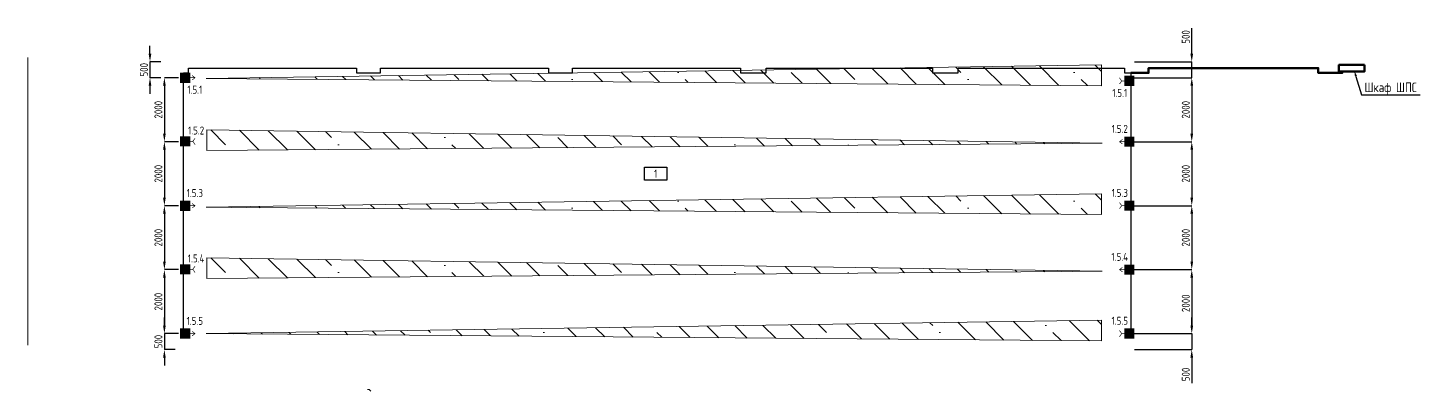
# Model space of a CAD drawing. Header units: millimetres. Extents: x -97100 to 319800, y -166950 to 107250.
# Drawn here: x -66 to 43436, y 300 to 11660 of the extents above; entities that cross this region are included whole.
import ezdxf
from ezdxf import colors
from ezdxf.entities.mleader import LeaderData, LeaderLine
from ezdxf.enums import TextEntityAlignment as Align
from ezdxf.math import Vec2, Vec3

# ---------------------------------------------------------------- set-up
doc = ezdxf.new("R2010")
doc.units = ezdxf.units.MM
for name, color, linetype, lineweight in [('0_ПОЖ_ИЗВ', 1, 'Continuous', 15), ('0_ПС', 1, 'Continuous', 15), ('5.5.2', 160, 'Continuous', 25)]:
    doc.layers.add(name, color=color, linetype=linetype, lineweight=lineweight)
doc.styles.add('ARIAL', font='arial.ttf', dxfattribs={"height": 250})
doc.styles.get("Standard").update_dxf_attribs({"font": 'GOST2304A.ttf'})
doc.dimstyles.new('ISO-25', dxfattribs={"dimtxt": 250, "dimasz": 250, "dimexe": 1.25, "dimexo": 62, "dimgap": 62, "dimtad": 1, "dimtxsty": 'Standard', "dimcen": 2.5, "dimadec": 0, "dimazin": 0, "dimtfac": 1, "dimtmove": 0, "dimatfit": 3, "dimfxl": 1, "dimarcsym": 0})
pattern_1 = [(135, (-11127.8, -635019.1), (-883.8835, -883.8835), []), (135, (-11127.8, -634135.2), (-883.8835, -883.8835), [1562.5, -312.5, 0, -312.5])]

# ---------------------------------------------------------------- blocks, each defined once
blk = doc.blocks.new('ЗКПС')
at = {"color": 6, "linetype": 'Continuous', "lineweight": 30}
blk.add_lwpolyline([(0, 400), (700, 400), (700, 0), (0, 0)], close=True, dxfattribs=at)
blk.add_attdef('НОМЕР', text='', height=250, dxfattribs=at).set_placement((350, 200), align=Align.MIDDLE)
blk = doc.blocks.new('*U76')
at = {"true_color": 0xffffff}
h = blk.add_hatch(color=7, dxfattribs=at)
h.dxf.hatch_style = 1
h.paths.add_polyline_path([(-150, 150), (-150, -150), (150, -150), (150, 150)])
at = {"layer": '0_ПОЖ_ИЗВ', "const_width": 20}
for points in [[(-310, 99.5), (-238.5, 0)], [(-310, -99.5), (-238.5, 0)], [(-150, 0), (-238.5, 0)], [(-150, -150), (150, -150), (150, 150), (-150, 150), (-150, -150)], [(50, 100), (-50, 50), (50, -50), (-50, -100)]]:
    blk.add_lwpolyline(points, dxfattribs=at)
at = {"layer": '0_ПОЖ_ИЗВ', "color": 7, "lineweight": 30, "style": 'ARIAL'}
blk.add_attdef('1', text='', height=250, dxfattribs=at).set_placement((0, 483), align=Align.MIDDLE)
blk = doc.blocks.new('*U73')
at = {"true_color": 0xffffff}
h = blk.add_hatch(color=7, dxfattribs=at)
h.dxf.hatch_style = 1
h.paths.add_polyline_path([(-150, 150), (-150, -150), (150, -150), (150, 150)])
at = {"layer": '0_ПС', "const_width": 20}
for points in [[(-150, -150), (150, -150), (150, 150), (-150, 150), (-150, -150)], [(50, 100), (-50, 50), (50, -50), (-50, -100)], [(150, 0), (311, 0)], [(214.25, 69.75), (311, 0)], [(214.25, -69.75), (311, 0)]]:
    blk.add_lwpolyline(points, dxfattribs=at)
at = {"layer": '0_ПС', "color": 7, "lineweight": 30, "style": 'ARIAL'}
blk.add_attdef('1', text='', height=250, dxfattribs=at).set_placement((0, 526), align=Align.MIDDLE)
blk = doc.blocks.new('*D212')
at = {"color": 0, "linetype": 'Continuous', "lineweight": -2, "transparency": 16777216}
for p, q in [((34512, 10100), (36301, 10100)), ((36300, 9850), (36300, 8350)), ((34512, 8100), (36301, 8100))]:
    blk.add_line(p, q, dxfattribs=at)
at = {"color": 0, "linetype": 'Continuous', "lineweight": 20, "transparency": 16777216}
for points in [[(36258, 9850), (36342, 9850), (36300, 10100)], [(36258, 8350), (36342, 8350), (36300, 8100)]]:
    blk.add_solid(points, dxfattribs=at)
at = {"layer": 'Defpoints', "color": 0, "linetype": 'Continuous', "lineweight": 20, "transparency": 16777216}
for p in [(34450, 10100), (34450, 8100), (36300, 8100)]:
    blk.add_point(p, dxfattribs=at)
at = {"color": 0, "linetype": 'Continuous', "lineweight": 20, "transparency": 16777216, "insert": (36113, 9100), "char_height": 250, "attachment_point": 5, "rotation": 90}
blk.add_mtext('2000', dxfattribs=at)
blk = doc.blocks.new('*D213')
at = {"color": 0, "linetype": 'Continuous', "lineweight": -2, "transparency": 16777216}
for p, q in [((34512, 8100), (36301, 8100)), ((36300, 7850), (36300, 6350)), ((34512, 6100), (36301, 6100))]:
    blk.add_line(p, q, dxfattribs=at)
at = {"color": 0, "linetype": 'Continuous', "lineweight": 20, "transparency": 16777216}
for points in [[(36258, 7850), (36342, 7850), (36300, 8100)], [(36258, 6350), (36342, 6350), (36300, 6100)]]:
    blk.add_solid(points, dxfattribs=at)
at = {"layer": 'Defpoints', "color": 0, "linetype": 'Continuous', "lineweight": 20, "transparency": 16777216}
for p in [(34450, 8100), (34450, 6100), (36300, 6100)]:
    blk.add_point(p, dxfattribs=at)
at = {"color": 0, "linetype": 'Continuous', "lineweight": 20, "transparency": 16777216, "insert": (36113, 7100), "char_height": 250, "attachment_point": 5, "rotation": 90}
blk.add_mtext('2000', dxfattribs=at)
blk = doc.blocks.new('*D214')
at = {"color": 0, "linetype": 'Continuous', "lineweight": -2, "transparency": 16777216}
for p, q in [((34512, 6100), (36301, 6100)), ((36300, 5850), (36300, 4350)), ((34512, 4100), (36301, 4100))]:
    blk.add_line(p, q, dxfattribs=at)
at = {"color": 0, "linetype": 'Continuous', "lineweight": 20, "transparency": 16777216}
for points in [[(36258, 5850), (36342, 5850), (36300, 6100)], [(36258, 4350), (36342, 4350), (36300, 4100)]]:
    blk.add_solid(points, dxfattribs=at)
at = {"layer": 'Defpoints', "color": 0, "linetype": 'Continuous', "lineweight": 20, "transparency": 16777216}
for p in [(34450, 6100), (34450, 4100), (36300, 4100)]:
    blk.add_point(p, dxfattribs=at)
at = {"color": 0, "linetype": 'Continuous', "lineweight": 20, "transparency": 16777216, "insert": (36113, 5100), "char_height": 250, "attachment_point": 5, "rotation": 90}
blk.add_mtext('2000', dxfattribs=at)
blk = doc.blocks.new('*D215')
at = {"color": 0, "linetype": 'Continuous', "lineweight": -2, "transparency": 16777216}
for p, q in [((34512, 4100), (36301, 4100)), ((36300, 3850), (36300, 2350)), ((34512, 2100), (36301, 2100))]:
    blk.add_line(p, q, dxfattribs=at)
at = {"color": 0, "linetype": 'Continuous', "lineweight": 20, "transparency": 16777216}
for points in [[(36258, 3850), (36342, 3850), (36300, 4100)], [(36258, 2350), (36342, 2350), (36300, 2100)]]:
    blk.add_solid(points, dxfattribs=at)
at = {"layer": 'Defpoints', "color": 0, "linetype": 'Continuous', "lineweight": 20, "transparency": 16777216}
for p in [(34450, 4100), (34450, 2100), (36300, 2100)]:
    blk.add_point(p, dxfattribs=at)
at = {"color": 0, "linetype": 'Continuous', "lineweight": 20, "transparency": 16777216, "insert": (36113, 3050), "char_height": 250, "attachment_point": 5, "rotation": 90}
blk.add_mtext('2000', dxfattribs=at)
blk = doc.blocks.new('*D216')
at = {"color": 0, "linetype": 'Continuous', "lineweight": -2, "transparency": 16777216}
for p, q in [((36300, 10850), (36300, 11653)), ((34512, 10600), (36301, 10600)), ((36300, 10100), (36300, 10600)), ((34512, 10100), (36301, 10100)), ((36300, 9850), (36300, 9600))]:
    blk.add_line(p, q, dxfattribs=at)
at = {"color": 0, "linetype": 'Continuous', "lineweight": 20, "transparency": 16777216}
for points in [[(36258, 10850), (36342, 10850), (36300, 10600)], [(36258, 9850), (36342, 9850), (36300, 10100)]]:
    blk.add_solid(points, dxfattribs=at)
at = {"layer": 'Defpoints', "color": 0, "linetype": 'Continuous', "lineweight": 20, "transparency": 16777216}
for p in [(34450, 10600), (34450, 10100), (36300, 10100)]:
    blk.add_point(p, dxfattribs=at)
at = {"color": 0, "linetype": 'Continuous', "lineweight": 20, "transparency": 16777216, "insert": (36113, 11376), "char_height": 250, "attachment_point": 5, "rotation": 90}
blk.add_mtext('500', dxfattribs=at)
blk = doc.blocks.new('*D217')
at = {"color": 0, "linetype": 'Continuous', "lineweight": -2, "transparency": 16777216}
for p, q in [((36300, 2350), (36300, 2600)), ((34512, 2100), (36301, 2100)), ((36300, 2100), (36300, 1600)), ((34512, 1600), (36301, 1600)), ((36300, 1350), (36300, 547))]:
    blk.add_line(p, q, dxfattribs=at)
at = {"color": 0, "linetype": 'Continuous', "lineweight": 20, "transparency": 16777216}
for points in [[(36258, 2350), (36342, 2350), (36300, 2100)], [(36258, 1350), (36342, 1350), (36300, 1600)]]:
    blk.add_solid(points, dxfattribs=at)
at = {"layer": 'Defpoints', "color": 0, "linetype": 'Continuous', "lineweight": 20, "transparency": 16777216}
for p in [(34450, 2100), (34450, 1600), (36300, 1600)]:
    blk.add_point(p, dxfattribs=at)
at = {"color": 0, "linetype": 'Continuous', "lineweight": 20, "transparency": 16777216, "insert": (36113, 824), "char_height": 250, "attachment_point": 5, "rotation": 90}
blk.add_mtext('500', dxfattribs=at)
blk = doc.blocks.new('*D218')
at = {"color": 0, "linetype": 'Continuous', "lineweight": -2, "transparency": 16777216}
for p, q in [((4638, 10100), (4199, 10100)), ((4200, 9850), (4200, 8350)), ((4638, 8100), (4199, 8100))]:
    blk.add_line(p, q, dxfattribs=at)
at = {"color": 0, "linetype": 'Continuous', "lineweight": 20, "transparency": 16777216}
for points in [[(4158, 9850), (4242, 9850), (4200, 10100)], [(4158, 8350), (4242, 8350), (4200, 8100)]]:
    blk.add_solid(points, dxfattribs=at)
at = {"layer": 'Defpoints', "color": 0, "linetype": 'Continuous', "lineweight": 20, "transparency": 16777216}
for p in [(4700, 10100), (4200, 8100), (4700, 8100)]:
    blk.add_point(p, dxfattribs=at)
at = {"color": 0, "linetype": 'Continuous', "lineweight": 20, "transparency": 16777216, "insert": (4013, 9100), "char_height": 250, "attachment_point": 5, "rotation": 90}
blk.add_mtext('2000', dxfattribs=at)
blk = doc.blocks.new('*D219')
at = {"color": 0, "linetype": 'Continuous', "lineweight": -2, "transparency": 16777216}
for p, q in [((3750, 10850), (3750, 11100)), ((4088, 10600), (3749, 10600)), ((3750, 10600), (3750, 10100)), ((4088, 10100), (3749, 10100)), ((3750, 9850), (3750, 9600))]:
    blk.add_line(p, q, dxfattribs=at)
at = {"color": 0, "linetype": 'Continuous', "lineweight": 20, "transparency": 16777216}
for points in [[(3708, 10850), (3792, 10850), (3750, 10600)], [(3708, 9850), (3792, 9850), (3750, 10100)]]:
    blk.add_solid(points, dxfattribs=at)
at = {"layer": 'Defpoints', "color": 0, "linetype": 'Continuous', "lineweight": 20, "transparency": 16777216}
for p in [(4150, 10600), (3750, 10100), (4150, 10100)]:
    blk.add_point(p, dxfattribs=at)
at = {"color": 0, "linetype": 'Continuous', "lineweight": 20, "transparency": 16777216, "insert": (3563, 10350), "char_height": 250, "attachment_point": 5, "rotation": 90}
blk.add_mtext('500', dxfattribs=at)
blk = doc.blocks.new('*D220')
at = {"color": 0, "linetype": 'Continuous', "lineweight": -2, "transparency": 16777216}
for p, q in [((4638, 8100), (4199, 8100)), ((4200, 7850), (4200, 6350)), ((4638, 6100), (4199, 6100))]:
    blk.add_line(p, q, dxfattribs=at)
at = {"color": 0, "linetype": 'Continuous', "lineweight": 20, "transparency": 16777216}
for points in [[(4158, 7850), (4242, 7850), (4200, 8100)], [(4158, 6350), (4242, 6350), (4200, 6100)]]:
    blk.add_solid(points, dxfattribs=at)
at = {"layer": 'Defpoints', "color": 0, "linetype": 'Continuous', "lineweight": 20, "transparency": 16777216}
for p in [(4700, 8100), (4200, 6100), (4700, 6100)]:
    blk.add_point(p, dxfattribs=at)
at = {"color": 0, "linetype": 'Continuous', "lineweight": 20, "transparency": 16777216, "insert": (4013, 7100), "char_height": 250, "attachment_point": 5, "rotation": 90}
blk.add_mtext('2000', dxfattribs=at)
blk = doc.blocks.new('*D221')
at = {"color": 0, "linetype": 'Continuous', "lineweight": -2, "transparency": 16777216}
for p, q in [((4638, 6100), (4199, 6100)), ((4200, 5850), (4200, 4350)), ((4638, 4100), (4199, 4100))]:
    blk.add_line(p, q, dxfattribs=at)
at = {"color": 0, "linetype": 'Continuous', "lineweight": 20, "transparency": 16777216}
for points in [[(4158, 5850), (4242, 5850), (4200, 6100)], [(4158, 4350), (4242, 4350), (4200, 4100)]]:
    blk.add_solid(points, dxfattribs=at)
at = {"layer": 'Defpoints', "color": 0, "linetype": 'Continuous', "lineweight": 20, "transparency": 16777216}
for p in [(4700, 6100), (4200, 4100), (4700, 4100)]:
    blk.add_point(p, dxfattribs=at)
at = {"color": 0, "linetype": 'Continuous', "lineweight": 20, "transparency": 16777216, "insert": (4013, 5100), "char_height": 250, "attachment_point": 5, "rotation": 90}
blk.add_mtext('2000', dxfattribs=at)
blk = doc.blocks.new('*D222')
at = {"color": 0, "linetype": 'Continuous', "lineweight": -2, "transparency": 16777216}
for p, q in [((4638, 4100), (4199, 4100)), ((4200, 3850), (4200, 2350)), ((4638, 2100), (4199, 2100))]:
    blk.add_line(p, q, dxfattribs=at)
at = {"color": 0, "linetype": 'Continuous', "lineweight": 20, "transparency": 16777216}
for points in [[(4158, 3850), (4242, 3850), (4200, 4100)], [(4158, 2350), (4242, 2350), (4200, 2100)]]:
    blk.add_solid(points, dxfattribs=at)
at = {"layer": 'Defpoints', "color": 0, "linetype": 'Continuous', "lineweight": 20, "transparency": 16777216}
for p in [(4700, 4100), (4200, 2100), (4700, 2100)]:
    blk.add_point(p, dxfattribs=at)
at = {"color": 0, "linetype": 'Continuous', "lineweight": 20, "transparency": 16777216, "insert": (4013, 3100), "char_height": 250, "attachment_point": 5, "rotation": 90}
blk.add_mtext('2000', dxfattribs=at)
blk = doc.blocks.new('*D223')
at = {"color": 0, "linetype": 'Continuous', "lineweight": -2, "transparency": 16777216}
for p, q in [((4200, 2350), (4200, 2600)), ((4538, 2100), (4199, 2100)), ((4200, 2100), (4200, 1600)), ((4538, 1600), (4199, 1600)), ((4200, 1350), (4200, 1100))]:
    blk.add_line(p, q, dxfattribs=at)
at = {"color": 0, "linetype": 'Continuous', "lineweight": 20, "transparency": 16777216}
for points in [[(4158, 2350), (4242, 2350), (4200, 2100)], [(4158, 1350), (4242, 1350), (4200, 1600)]]:
    blk.add_solid(points, dxfattribs=at)
at = {"layer": 'Defpoints', "color": 0, "linetype": 'Continuous', "lineweight": 20, "transparency": 16777216}
for p in [(4600, 2100), (4200, 1600), (4600, 1600)]:
    blk.add_point(p, dxfattribs=at)
at = {"color": 0, "linetype": 'Continuous', "lineweight": 20, "transparency": 16777216, "insert": (4013, 1850), "char_height": 250, "attachment_point": 5, "rotation": 90}
blk.add_mtext('500', dxfattribs=at)
blk = doc.blocks.new('*U224')
at = {"true_color": 0xffffff}
h = blk.add_hatch(color=7, dxfattribs=at)
h.dxf.hatch_style = 1
h.paths.add_polyline_path([(-150, 150), (-150, -150), (150, -150), (150, 150)])
at = {"layer": '0_ПОЖ_ИЗВ', "const_width": 20}
for points in [[(-150, -150), (150, -150), (150, 150), (-150, 150), (-150, -150)], [(50, 100), (-50, 50), (50, -50), (-50, -100)], [(150, 0), (238.5, 0)], [(310, 99.5), (238.5, 0)], [(310, -99.5), (238.5, 0)]]:
    blk.add_lwpolyline(points, dxfattribs=at)
at = {"layer": '0_ПОЖ_ИЗВ', "color": 7, "lineweight": 30, "style": 'ARIAL'}
blk.add_attdef('1', text='', height=250, dxfattribs=at).set_placement((0, 483), align=Align.MIDDLE)
blk = doc.blocks.new('*U225')
at = {"true_color": 0xffffff}
h = blk.add_hatch(color=7, dxfattribs=at)
h.dxf.hatch_style = 1
h.paths.add_polyline_path([(-150, 150), (-150, -150), (150, -150), (150, 150)])
at = {"layer": '0_ПС', "const_width": 20}
for points in [[(-214.25, 69.75), (-311, 0)], [(-150, 0), (-311, 0)], [(-214.25, -69.75), (-311, 0)], [(-150, -150), (150, -150), (150, 150), (-150, 150), (-150, -150)], [(50, 100), (-50, 50), (50, -50), (-50, -100)]]:
    blk.add_lwpolyline(points, dxfattribs=at)
at = {"layer": '0_ПС', "color": 7, "lineweight": 30, "style": 'ARIAL'}
blk.add_attdef('1', text='', height=250, dxfattribs=at).set_placement((0, 526), align=Align.MIDDLE)

msp = doc.modelspace()

# ---------------------------------------------------------------- hatches: boundary and pattern name
at = {"layer": '5.5.2', "linetype": 'Continuous', "lineweight": 13}
h = msp.add_hatch(dxfattribs=at)
h.set_pattern_fill('ANSI35', color=1, scale=5000, angle=90)
h.set_pattern_definition([(135, (-11127.8, -630990.3), (-883.8835, -883.8835), []), (135, (-11127.8, -630106.4), (-883.8835, -883.8835), [1562.5, -312.5, 0, -312.5])])
h.paths.add_polyline_path([(5500.2332, 10078.54702), (33477.82693, 9850), (33477.82693, 10500)])
h = msp.add_hatch(dxfattribs=at)
h.set_pattern_fill('ANSI35', color=1, scale=5000, angle=90)
h.set_pattern_definition(pattern_1)
h.paths.add_polyline_path([(5522.17307, 7821.17971), (33499.7668, 8049.72673), (5522.17307, 8471.17971)])
h = msp.add_hatch(dxfattribs=at)
h.set_pattern_fill('ANSI35', color=1, scale=5000, angle=90)
h.set_pattern_definition(pattern_1)
h.paths.add_polyline_path([(5500.2332, 6049.72673), (33477.82693, 5821.17971), (33477.82693, 6471.17971)])
h = msp.add_hatch(dxfattribs=at)
h.set_pattern_fill('ANSI35', color=1, scale=5000, angle=90)
h.set_pattern_definition([(135, (-11127.8, -639019.1), (-883.8835, -883.8835), []), (135, (-11127.8, -638135.2), (-883.8835, -883.8835), [1562.5, -312.5, 0, -312.5])])
h.paths.add_polyline_path([(5522.17307, 3821.17971), (33499.7668, 4049.72673), (5522.17307, 4471.17971)])
h = msp.add_hatch(dxfattribs=at)
h.set_pattern_fill('ANSI35', color=1, scale=5000, angle=90)
h.set_pattern_definition([(135, (-11127.8, -638019.1), (-883.8835, -883.8835), []), (135, (-11127.8, -637135.2), (-883.8835, -883.8835), [1562.5, -312.5, 0, -312.5])])
h.paths.add_polyline_path([(33477.82693, 2521.17971), (5500.2332, 2099.72673), (33477.82693, 1871.17971)])

# ---------------------------------------------------------------- linework, layer by layer
at = {"color": 7, "linetype": 'Continuous', "lineweight": 20}
for points in [[(-66.26588, 10235.22413), (-66.26588, 10735.22413)], [(-66.26588, 1735.22413), (-66.26588, 2235.22413)]]:
    msp.add_lwpolyline(points, dxfattribs=at)
at = {"color": 5, "linetype": 'Continuous', "lineweight": 20}
for points in [[(-66.26588, 10235.22413), (-66.26588, 8235.22413)], [(-66.26588, 6235.22413), (-66.26588, 4235.22413)]]:
    msp.add_lwpolyline(points, dxfattribs=at)
at = {"color": 1, "linetype": 'Continuous', "lineweight": 30}
for points in [[(4800, 2250), (4800, 10250), (4950, 10250), (4950, 10400), (6850, 10400), (10200, 10400), (10200, 10250), (10950, 10250), (10950, 10400), (16200, 10400), (16200, 10250), (16950, 10250), (16950, 10400), (22200, 10400), (22200, 10250), (23000, 10250), (23000, 10400), (28200, 10400), (28200, 10250), (29000, 10250), (29000, 10400), (34200, 10400), (34200, 10250), (34400, 10250)], [(34400, 10250), (34400, 2250)]]:
    msp.add_lwpolyline(points, dxfattribs=at)
at = {"color": 1, "linetype": 'Continuous', "lineweight": 60}
msp.add_lwpolyline([(34400, 10250), (34950, 10250), (34950, 10400), (40250, 10400), (40250, 10250), (41000, 10250), (41000, 10300)], dxfattribs=at)
at = {"color": 1, "linetype": 'Continuous', "lineweight": 20}
for points in [[(-66.26588, 8235.22413), (-66.26588, 6235.22413)], [(-66.26588, 4235.22413), (-66.26588, 2235.22413)]]:
    msp.add_lwpolyline(points, dxfattribs=at)
at = {"linetype": 'Continuous', "lineweight": 15}
msp.add_lwpolyline([(10550, 350), (10600, 350), (10650, 300)], dxfattribs=at)
at = {"layer": '0_ПС', "color": 7, "linetype": 'Continuous', "lineweight": 60}
msp.add_lwpolyline([(41700, 10499.99563), (41700, 10299.99563), (40900.01986, 10299.99563), (40900.01986, 10499.99563)], close=True, dxfattribs=at)
at = {"layer": '5.5.2', "color": 1, "linetype": 'Continuous', "lineweight": 13}
for points in [[(5500.2332, 10078.54702), (33477.82693, 9850), (33477.82693, 10500), (5500.2332, 10078.54702)], [(33499.7668, 8049.72673), (5522.17307, 7821.17971), (5522.17307, 8471.17971), (33499.7668, 8049.72673)], [(5500.2332, 6049.72673), (33477.82693, 5821.17971), (33477.82693, 6471.17971), (5500.2332, 6049.72673)], [(33499.7668, 4049.72673), (5522.17307, 3821.17971), (5522.17307, 4471.17971), (33499.7668, 4049.72673)], [(5500.2332, 2099.72673), (33477.82693, 1871.17971), (33477.82693, 2521.17971), (5500.2332, 2099.72673)]]:
    msp.add_lwpolyline(points, dxfattribs=at)

# ---------------------------------------------------------------- block references
at = {"color": 6, "linetype": 'Continuous', "lineweight": 30}
msp.add_blockref('ЗКПС', (19200, 6900), dxfattribs=at).add_auto_attribs({'НОМЕР': '1'})
at = {"layer": '0_ПОЖ_ИЗВ', "color": 7, "linetype": 'Continuous', "lineweight": 40}
ref = msp.add_blockref('*U73', (4850, 10100), dxfattribs=at)
ref.add_attrib('1', '1.5.1', dxfattribs={"color": 7, "lineweight": 30, "height": 250}).set_placement((5150, 9725), align=Align.MIDDLE)
ref = msp.add_blockref('*U225', (34350, 8100), dxfattribs=at)
ref.add_attrib('1', '1.5.2', dxfattribs={"color": 7, "lineweight": 30, "height": 250}).set_placement((34050, 8500), align=Align.MIDDLE)
ref = msp.add_blockref('*U73', (4850, 6097.06576), dxfattribs=at)
ref.add_attrib('1', '1.5.3', dxfattribs={"color": 7, "lineweight": 30, "height": 250}).set_placement((5150, 6494.16583), align=Align.MIDDLE)
ref = msp.add_blockref('*U225', (34350, 4100), dxfattribs=at)
ref.add_attrib('1', '1.5.4', dxfattribs={"color": 7, "lineweight": 30, "height": 250}).set_placement((34050, 4500), align=Align.MIDDLE)
ref = msp.add_blockref('*U73', (4850, 2100), dxfattribs=at)
ref.add_attrib('1', '1.5.5', dxfattribs={"color": 7, "lineweight": 30, "height": 250}).set_placement((5150, 2497.10006), align=Align.MIDDLE)
at = {"layer": '5.5.2', "color": 1, "linetype": 'Continuous', "lineweight": 13}
ref = msp.add_blockref('*U76', (34350, 10000), dxfattribs=at)
ref.add_attrib('1', '1.5.1', dxfattribs={"layer": '0_ПОЖ_ИЗВ', "color": 7, "lineweight": 30, "height": 250}).set_placement((34050, 9625), align=Align.MIDDLE)
ref = msp.add_blockref('*U224', (4850, 8109.9999), dxfattribs=at)
ref.add_attrib('1', '1.5.2', dxfattribs={"layer": '0_ПОЖ_ИЗВ', "color": 7, "lineweight": 30, "height": 250}).set_placement((5189.99956, 8450), align=Align.MIDDLE)
ref = msp.add_blockref('*U76', (34350, 6100), dxfattribs=at)
ref.add_attrib('1', '1.5.3', dxfattribs={"layer": '0_ПОЖ_ИЗВ', "color": 7, "lineweight": 30, "height": 250}).set_placement((34050, 6500.27327), align=Align.MIDDLE)
ref = msp.add_blockref('*U224', (4850, 4109.9999), dxfattribs=at)
ref.add_attrib('1', '1.5.4', dxfattribs={"layer": '0_ПОЖ_ИЗВ', "color": 7, "lineweight": 30, "height": 250}).set_placement((5189.99956, 4450), align=Align.MIDDLE)
ref = msp.add_blockref('*U76', (34350, 2100), dxfattribs=at)
ref.add_attrib('1', '1.5.5', dxfattribs={"layer": '0_ПОЖ_ИЗВ', "color": 7, "lineweight": 30, "height": 250}).set_placement((34050, 2500.27327), align=Align.MIDDLE)

# ---------------------------------------------------------------- dimensions: what is measured, and where the dimension line sits
at = {"color": 7, "linetype": 'Continuous', "lineweight": 20}
for base, p1, p2, picture, middle in [((36300, 10100.00014), (34450.00006, 10600.00014), (34450.00006, 10100.00014), '*D216', (36300, 11376.37514)), ((3750, 10100.00014), (4150.00006, 10600.00014), (4150.00006, 10100.00014), '*D219', (3750, 10350.00014)), ((4200, 8100.00014), (4700, 10100.00014), (4700, 8100.00014), '*D218', (4200, 9100.00014)), ((36300, 8100.00014), (34450.00006, 10100.00014), (34450.00006, 8100.00014), '*D212', (36300, 9100.00014)), ((4200, 6100.00014), (4700, 8100.00014), (4700, 6100.00014), '*D220', (4200, 7100.00014)), ((36300, 6100.00014), (34450.00006, 8100.00014), (34450.00006, 6100.00014), '*D213', (36300, 7100.00014)), ((4200, 4100.00014), (4700, 6100.00014), (4700, 4100.00014), '*D221', (4200, 5100.00014)), ((36300, 4100.00014), (34450.00006, 6100.00014), (34450.00006, 4100.00014), '*D214', (36300, 5100.00014)), ((4200, 2100.00014), (4700, 4100.00014), (4700, 2100.00014), '*D222', (4200, 3100.00014)), ((36300, 2100.00014), (34450.00006, 4100.00014), (34450.00006, 2100.00014), '*D215', (36300, 3050)), ((4200, 1600.00014), (4600.00006, 2100.00014), (4600.00006, 1600.00014), '*D223', (4200, 1850.00014)), ((36300, 1600.00014), (34450.00006, 2100.00014), (34450.00006, 1600.00014), '*D217', (36300, 823.62514))]:
    dim = msp.add_linear_dim(base=base, p1=p1, p2=p2, angle=90, dimstyle='ISO-25', dxfattribs=at)
    dim.commit()
    dim.dimension.update_dxf_attribs({"geometry": picture, "text_midpoint": middle, "dimtype": 160})

# ---------------------------------------------------------------- leaders
at = {"layer": '0_ПС', "color": 7, "linetype": 'Continuous', "lineweight": 13}
ml = msp.add_multileader_mtext('Standard', dxfattribs=at)
ml.set_content('Шкаф ШПС', color=7)
ml.set_leader_properties()
ml.build(insert=Vec2(0, 0))
ml.multileader.update_dxf_attribs({"text_left_attachment_type": 6, "text_right_attachment_type": 6, "dogleg_length": 100, "arrow_head_size": 200})
ctx = ml.context
ctx.base_point, ctx.char_height, ctx.arrow_head_size, ctx.landing_gap_size, ctx.plane_origin = Vec3(41698.91, 9564.40799), 300, 200, 0.09, Vec3(39324.99998, 15097.99999)
ctx.left_attachment, ctx.right_attachment = 6, 6
notes = []
notes.append((ctx, [(0, (1, 1, 0), (41598.91, 9564.40799), (1, 0), 100, [(0, [(41374.10254, 10335.04809)], 0, [])])]))
ctx.mtext.insert, ctx.mtext.width, ctx.mtext.flow_direction = Vec3(41699, 9949.90799), 1719.949882, 5
for ctx, leaders in notes:
    for number, flags, end, landing, length, lines in leaders:
        leader = LeaderData()
        leader.index, (leader.has_last_leader_line, leader.has_dogleg_vector, leader.attachment_direction) = number, flags
        leader.last_leader_point, leader.dogleg_vector, leader.dogleg_length = Vec3(end), Vec3(landing), length
        for number, points, colour, breaks in lines:
            line = LeaderLine()
            line.index, line.vertices, line.color, line.breaks = number, Vec3.list(points), colors.encode_raw_color(colour), breaks
            leader.lines.append(line)
        ctx.leaders.append(leader)

doc.saveas('drawing.dxf')
